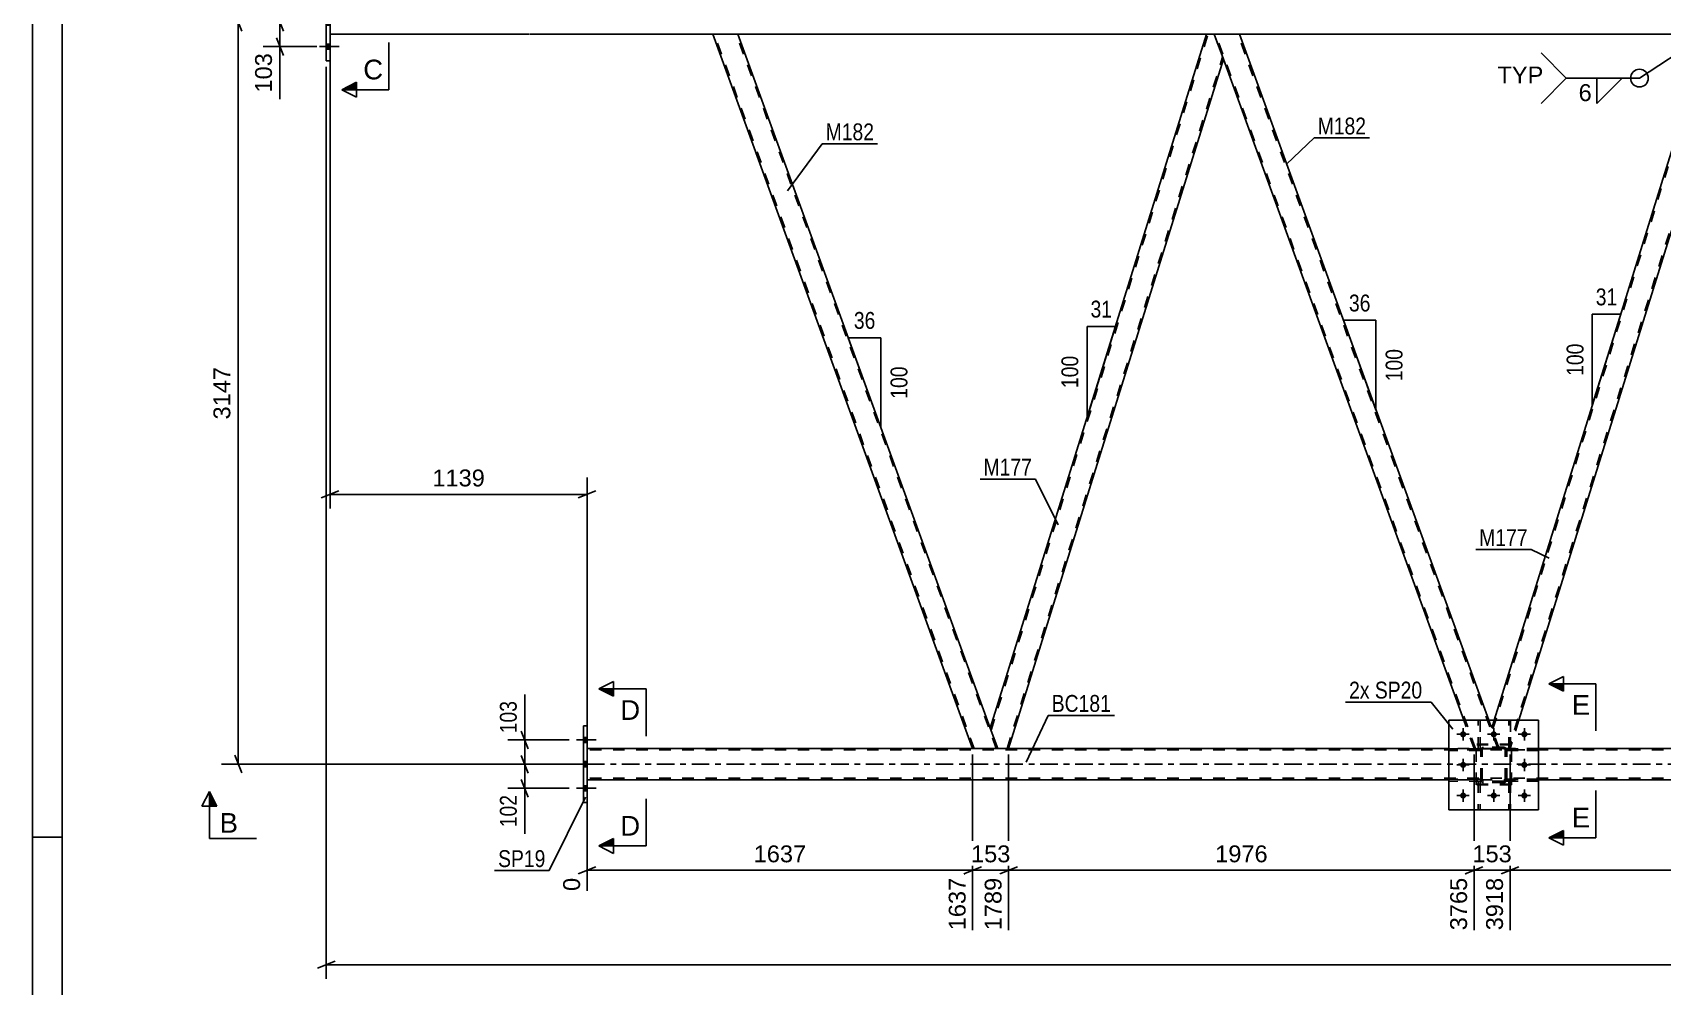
# Model space of a CAD drawing. Header units: millimetres. Extents: x 0 to 841, y 0 to 594.
# Drawn here: x 0 to 276.7, y 272.7 to 434.6 of the extents above; entities that cross this region are included whole.
import ezdxf

# ---------------------------------------------------------------- set-up
doc = ezdxf.new("R2010")
doc.units = ezdxf.units.MM
doc.linetypes.add('DXK_LINE_DOT2', pattern=[3.9198, 1.9599, -1.9599])
doc.linetypes.add('DXK_LINE_DOT3', pattern=[5.9187, 2.979, -0.9799, 0.9799, -0.9799])
doc.styles.add('Arial', font='ARIAL.TTF', dxfattribs={"height": 0.2})
doc.styles.add('Arial Narrow', font='ARIALN.TTF', dxfattribs={"height": 0.2})

# ---------------------------------------------------------------- blocks, each defined once
blk = doc.blocks.new('Unknown-318892622-1113')
at = {"color": 5, "linetype": 'Continuous'}
for p, q in [((0, 594), (0, 0)), ((5, 589), (5, 5)), ((5, 298), (0, 298))]:
    blk.add_line(p, q, dxfattribs=at)
blk = doc.blocks.new('Part-318892622-4749 - 4655')
at = {"color": 2, "linetype": 'Continuous'}
for p, q in [((162.61, 316.53), (199.31, 434.28)), ((200.63, 434.28), (199.31, 434.28)), ((200.63, 434.28), (202.18, 430.03)), ((165.72, 313.06), (202.18, 430.03)), ((163.87, 313.06), (162.61, 316.53))]:
    blk.add_line(p, q, dxfattribs=at)
at = {"color": 7, "linetype": 'DXK_LINE_DOT2'}
for p, q in [((162.74, 316.16), (199.56, 434.28)), ((165.46, 313.06), (202.04, 430.4)), ((165.72, 313.06), (163.87, 313.06))]:
    blk.add_line(p, q, dxfattribs=at)
blk = doc.blocks.new('Part-318892622-4721 - 4655')
at = {"color": 7, "linetype": 'DXK_LINE_DOT2'}
for p, q in [((250.63, 307.52), (250.95, 307.52)), ((250.63, 307.52), (250.63, 302.68)), ((250.95, 307.52), (250.95, 302.68)), ((250.63, 306.92), (250.95, 306.92)), ((250.95, 302.68), (250.63, 302.68))]:
    blk.add_line(p, q, dxfattribs=at)
blk = doc.blocks.new('Part-318892622-4722 - 4655')
at = {"color": 7, "linetype": 'DXK_LINE_DOT2'}
for p, q in [((245.43, 313.04), (245.43, 317.88)), ((245.43, 317.88), (245.75, 317.88)), ((245.75, 317.88), (245.75, 313.04)), ((245.43, 313.64), (245.75, 313.64)), ((245.75, 313.04), (245.43, 313.04))]:
    blk.add_line(p, q, dxfattribs=at)
blk = doc.blocks.new('Part-318892622-4736 - 4655')
at = {"color": 7, "linetype": 'DXK_LINE_DOT2'}
for p, q in [((245.88, 313.04), (240.48, 313.04)), ((240.48, 312.72), (240.48, 313.04)), ((245.88, 312.72), (240.48, 312.72)), ((245.28, 312.72), (245.28, 313.04)), ((245.88, 313.04), (245.88, 312.72))]:
    blk.add_line(p, q, dxfattribs=at)
blk = doc.blocks.new('Part-318892622-4743 - 4655')
at = {"color": 7, "linetype": 'DXK_LINE_DOT2'}
for p, q in [((245.75, 307.52), (245.43, 307.52)), ((245.43, 307.52), (245.43, 302.68)), ((245.75, 307.52), (245.75, 302.68)), ((245.43, 306.92), (245.75, 306.92)), ((245.43, 302.68), (245.75, 302.68))]:
    blk.add_line(p, q, dxfattribs=at)
blk = doc.blocks.new('Part-318892622-4693 - 4655')
at = {"color": 2, "linetype": 'Continuous'}
for p, q in [((49.87, 429.78), (49.87, 442.78)), ((50.51, 442.78), (49.87, 442.78)), ((50.51, 429.78), (50.51, 442.78)), ((49.87, 429.78), (50.51, 429.78))]:
    blk.add_line(p, q, dxfattribs=at)
blk = doc.blocks.new('Part-318892622-4708 - 4655')
at = {"color": 2, "linetype": 'Continuous'}
for p, q in [((94.15, 316.92), (93.51, 316.92)), ((93.51, 316.92), (93.51, 303.92)), ((94.15, 303.92), (94.15, 316.92)), ((93.51, 303.92), (94.15, 303.92))]:
    blk.add_line(p, q, dxfattribs=at)
blk = doc.blocks.new('Part-318892622-4719 - 4655')
at = {"color": 7, "linetype": 'DXK_LINE_DOT2'}
for p, q in [((245.88, 312.82), (245.91, 312.99)), ((245.91, 312.99), (245.88, 312.82)), ((245.88, 312.8), (245.88, 312.82)), ((245.88, 312.82), (245.88, 312.8)), ((245.88, 307.76), (245.88, 312.8)), ((246.12, 312.8), (246.14, 312.89)), ((246.12, 312.82), (246.12, 312.8)), ((246.12, 307.76), (246.12, 312.8)), ((246.14, 312.89), (246.19, 312.97)), ((246.17, 313.25), (246.36, 313.28)), ((246.36, 313.28), (246.17, 313.25)), ((246.19, 312.97), (246.27, 313.02)), ((246.27, 313.02), (246.36, 313.04)), ((249.8, 313.28), (246.36, 313.28)), ((246.36, 313.04), (249.8, 313.04)), ((249.8, 313.28), (249.98, 313.25)), ((249.98, 313.25), (249.8, 313.28)), ((249.8, 313.04), (249.89, 313.02)), ((249.89, 313.02), (249.97, 312.97)), ((249.97, 312.97), (250.02, 312.89)), ((250.04, 312.8), (250.02, 312.89)), ((250.03, 312.82), (250.04, 312.8)), ((250.04, 307.76), (250.04, 312.8)), ((250.24, 312.99), (250.27, 312.82)), ((250.27, 312.82), (250.24, 312.99)), ((250.27, 312.82), (250.28, 312.8)), ((250.28, 312.8), (250.27, 312.82)), ((250.28, 307.76), (250.28, 312.8)), ((245.91, 307.58), (245.88, 307.76)), ((245.88, 307.76), (245.91, 307.58)), ((246.14, 307.67), (246.12, 307.76)), ((246.19, 307.59), (246.14, 307.67)), ((246.36, 307.28), (246.17, 307.32)), ((246.17, 307.32), (246.36, 307.28)), ((246.27, 307.54), (246.19, 307.59)), ((246.36, 307.52), (246.27, 307.54)), ((249.8, 307.52), (246.36, 307.52)), ((249.8, 307.28), (246.36, 307.28)), ((249.89, 307.54), (249.8, 307.52)), ((249.98, 307.32), (249.8, 307.28)), ((249.8, 307.28), (249.98, 307.32)), ((249.97, 307.59), (249.89, 307.54)), ((250.02, 307.67), (249.97, 307.59)), ((250.04, 307.76), (250.02, 307.67)), ((250.28, 307.76), (250.24, 307.58)), ((250.24, 307.58), (250.28, 307.76))]:
    blk.add_line(p, q, dxfattribs=at)
at = {"color": 7, "linetype": 'DXK_LINE_DOT3'}
blk.add_line((248.08, 310.28), (248.08, 310.28), dxfattribs=at)
at = {"color": 7, "linetype": 'DXK_LINE_DOT2'}
for centre, start, end in [((246.36, 312.8), 112.5, 157.5), ((246.36, 312.8), 112.5, 157.5), ((249.8, 312.8), 22.5, 67.5), ((249.8, 312.8), 22.5, 67.5), ((246.36, 307.76), 202.5, 247.5), ((246.36, 307.76), 202.5, 247.5), ((249.8, 307.76), 292.5, 337.5), ((249.8, 307.76), 292.5, 337.5)]:
    blk.add_arc(centre, 0.48, start, end, dxfattribs=at)
blk = doc.blocks.new('Part-318892622-4720 - 4655')
at = {"color": 7, "linetype": 'DXK_LINE_DOT2'}
for p, q in [((245.43, 307.52), (245.75, 307.52)), ((245.43, 307.52), (245.43, 302.68)), ((245.75, 307.52), (245.75, 302.68)), ((245.43, 306.92), (245.75, 306.92)), ((245.75, 302.68), (245.43, 302.68))]:
    blk.add_line(p, q, dxfattribs=at)
blk = doc.blocks.new('Part-318892622-4733 - 4655')
at = {"color": 2, "linetype": 'Continuous'}
for p, q in [((245.43, 317.88), (245.43, 317.88)), ((245.75, 317.88), (245.43, 317.88)), ((245.75, 317.88), (245.75, 317.88))]:
    blk.add_line(p, q, dxfattribs=at)
at = {"color": 7, "linetype": 'DXK_LINE_DOT2'}
for p, q in [((245.43, 313.04), (245.43, 317.88)), ((245.75, 313.04), (245.75, 317.88)), ((245.43, 313.64), (245.75, 313.64)), ((245.75, 313.04), (245.43, 313.04))]:
    blk.add_line(p, q, dxfattribs=at)
blk = doc.blocks.new('Part-318892622-4734 - 4655')
at = {"color": 2, "linetype": 'Continuous'}
for p, q in [((250.63, 317.88), (250.63, 317.88)), ((250.95, 317.88), (250.63, 317.88)), ((250.95, 317.88), (250.95, 317.88))]:
    blk.add_line(p, q, dxfattribs=at)
at = {"color": 7, "linetype": 'DXK_LINE_DOT2'}
for p, q in [((250.63, 313.04), (250.63, 317.88)), ((250.95, 313.04), (250.95, 317.88)), ((250.63, 313.64), (250.95, 313.64)), ((250.95, 313.04), (250.63, 313.04))]:
    blk.add_line(p, q, dxfattribs=at)
blk = doc.blocks.new('Part-318892622-4735 - 4655')
at = {"color": 7, "linetype": 'DXK_LINE_DOT2'}
for p, q in [((245.88, 307.84), (240.48, 307.84)), ((240.48, 307.52), (240.48, 307.84)), ((245.88, 307.52), (240.48, 307.52)), ((245.28, 307.52), (245.28, 307.84)), ((245.88, 307.84), (245.88, 307.52))]:
    blk.add_line(p, q, dxfattribs=at)
blk = doc.blocks.new('Part-318892622-4744 - 4655')
at = {"color": 7, "linetype": 'DXK_LINE_DOT2'}
for p, q in [((250.95, 307.52), (250.63, 307.52)), ((250.63, 307.52), (250.63, 302.68)), ((250.95, 307.52), (250.95, 302.68)), ((250.63, 306.92), (250.95, 306.92)), ((250.63, 302.68), (250.95, 302.68))]:
    blk.add_line(p, q, dxfattribs=at)
blk = doc.blocks.new('Part-318892622-4754 - 4655')
at = {"color": 7, "linetype": 'DXK_LINE_DOT2'}
for p, q in [((284.7, 434.28), (247.88, 316.16)), ((287.17, 430.4), (250.6, 313.06)), ((248.16, 317.88), (247.74, 316.53)), ((249.01, 313.06), (247.74, 316.53)), ((252.35, 317.88), (250.85, 313.06)), ((250.85, 313.06), (249.01, 313.06))]:
    blk.add_line(p, q, dxfattribs=at)
at = {"color": 2, "linetype": 'Continuous'}
for p, q in [((284.44, 434.28), (248.16, 317.88)), ((285.76, 434.28), (284.44, 434.28)), ((287.31, 430.03), (285.76, 434.28)), ((287.31, 430.03), (252.35, 317.88))]:
    blk.add_line(p, q, dxfattribs=at)
blk = doc.blocks.new('Part-318892622-4769 - 4655')
at = {"color": 7, "linetype": 'DXK_LINE_DOT2'}
for p, q in [((250.63, 313.04), (250.63, 317.88)), ((250.63, 317.88), (250.95, 317.88)), ((250.95, 317.88), (250.95, 313.04)), ((250.63, 313.64), (250.95, 313.64)), ((250.95, 313.04), (250.63, 313.04))]:
    blk.add_line(p, q, dxfattribs=at)
blk = doc.blocks.new('Part-318892622-4770 - 4655')
at = {"color": 7, "linetype": 'DXK_LINE_DOT2'}
for p, q in [((245.88, 307.84), (240.48, 307.84)), ((240.48, 307.84), (240.48, 307.52)), ((245.88, 307.52), (240.48, 307.52)), ((245.28, 307.52), (245.28, 307.84)), ((245.88, 307.52), (245.88, 307.84))]:
    blk.add_line(p, q, dxfattribs=at)
blk = doc.blocks.new('Part-318892622-4780 - 4655')
at = {"color": 2, "linetype": 'Continuous'}
for p, q in [((159.61, 313.06), (115.49, 434.28)), ((115.49, 434.28), (119.75, 434.28)), ((119.75, 434.28), (162.61, 316.53))]:
    blk.add_line(p, q, dxfattribs=at)
at = {"color": 7, "linetype": 'DXK_LINE_DOT2'}
for p, q in [((159.87, 313.06), (115.75, 434.28)), ((115.75, 434.28), (115.77, 434.28)), ((163.62, 313.06), (119.5, 434.28)), ((163.87, 313.06), (162.61, 316.53)), ((163.87, 313.06), (159.61, 313.06))]:
    blk.add_line(p, q, dxfattribs=at)
blk = doc.blocks.new('Part-318892622-4781 - 4655')
at = {"color": 7, "linetype": 'DXK_LINE_DOT2'}
for p, q in [((245.88, 313.04), (240.48, 313.04)), ((240.48, 313.04), (240.48, 312.72)), ((245.88, 312.72), (240.48, 312.72)), ((245.28, 312.72), (245.28, 313.04)), ((245.88, 312.72), (245.88, 313.04))]:
    blk.add_line(p, q, dxfattribs=at)
blk = doc.blocks.new('Part-318892622-4782 - 4655')
at = {"color": 7, "linetype": 'DXK_LINE_DOT2'}
for p, q in [((255.68, 307.84), (250.28, 307.84)), ((250.28, 307.84), (250.28, 307.52)), ((250.28, 307.52), (255.68, 307.52)), ((250.88, 307.52), (250.88, 307.84)), ((255.68, 307.52), (255.68, 307.84))]:
    blk.add_line(p, q, dxfattribs=at)
blk = doc.blocks.new('Part-318892622-4783 - 4655')
at = {"color": 7, "linetype": 'DXK_LINE_DOT2'}
for p, q in [((255.68, 313.04), (250.28, 313.04)), ((250.28, 313.04), (250.28, 312.72)), ((250.28, 312.72), (255.68, 312.72)), ((250.88, 312.72), (250.88, 313.04)), ((255.68, 312.72), (255.68, 313.04))]:
    blk.add_line(p, q, dxfattribs=at)
blk = doc.blocks.new('Part-318892622-4784 - 4655')
at = {"color": 7, "linetype": 'DXK_LINE_DOT2'}
for p, q in [((245.88, 312.8), (245.91, 312.99)), ((245.91, 312.99), (245.88, 312.8)), ((245.88, 307.76), (245.88, 312.8)), ((246.12, 312.8), (246.14, 312.89)), ((246.12, 307.76), (246.12, 312.8)), ((246.14, 312.89), (246.19, 312.97)), ((246.17, 313.25), (246.36, 313.28)), ((246.36, 313.28), (246.17, 313.25)), ((246.19, 312.97), (246.27, 313.02)), ((246.27, 313.02), (246.36, 313.04)), ((249.8, 313.28), (246.36, 313.28)), ((246.36, 313.04), (249.8, 313.04)), ((249.8, 313.28), (249.98, 313.25)), ((249.98, 313.25), (249.8, 313.28)), ((249.8, 313.04), (249.89, 313.02)), ((249.89, 313.02), (249.97, 312.97)), ((249.97, 312.97), (250.02, 312.89)), ((250.02, 312.89), (250.04, 312.8)), ((250.04, 307.76), (250.04, 312.8)), ((250.24, 312.99), (250.28, 312.8)), ((250.28, 312.8), (250.24, 312.99)), ((250.28, 307.76), (250.28, 312.8)), ((245.91, 307.58), (245.88, 307.76)), ((245.88, 307.76), (245.91, 307.58)), ((246.14, 307.67), (246.12, 307.76)), ((246.19, 307.59), (246.14, 307.67)), ((246.36, 307.28), (246.17, 307.32)), ((246.17, 307.32), (246.36, 307.28)), ((246.27, 307.54), (246.19, 307.59)), ((246.36, 307.52), (246.27, 307.54)), ((249.8, 307.52), (246.36, 307.52)), ((249.8, 307.28), (246.36, 307.28)), ((249.89, 307.54), (249.8, 307.52)), ((249.98, 307.32), (249.8, 307.28)), ((249.8, 307.28), (249.98, 307.32)), ((249.97, 307.59), (249.89, 307.54)), ((250.02, 307.67), (249.97, 307.59)), ((250.04, 307.76), (250.02, 307.67)), ((250.28, 307.76), (250.24, 307.58)), ((250.24, 307.58), (250.28, 307.76))]:
    blk.add_line(p, q, dxfattribs=at)
at = {"color": 7, "linetype": 'DXK_LINE_DOT3'}
blk.add_line((248.08, 310.28), (248.08, 310.28), dxfattribs=at)
at = {"color": 7, "linetype": 'DXK_LINE_DOT2'}
for centre, start, end in [((246.36, 312.8), 112.5, 157.5), ((246.36, 312.8), 112.5, 157.5), ((249.8, 312.8), 22.5, 67.5), ((249.8, 312.8), 22.5, 67.5), ((246.36, 307.76), 202.5, 247.5), ((246.36, 307.76), 202.5, 247.5), ((249.8, 307.76), 292.5, 337.5), ((249.8, 307.76), 292.5, 337.5)]:
    blk.add_arc(centre, 0.48, start, end, dxfattribs=at)
blk = doc.blocks.new('Part-318892622-4785 - 4655')
at = {"color": 7, "linetype": 'DXK_LINE_DOT2'}
for p, q in [((251.08, 313.68), (245.08, 313.68)), ((245.08, 306.88), (245.08, 313.68)), ((251.08, 306.88), (251.08, 313.68)), ((251.08, 306.88), (245.08, 306.88))]:
    blk.add_line(p, q, dxfattribs=at)
blk = doc.blocks.new('Part-318892622-4786 - 4655')
at = {"color": 7, "linetype": 'DXK_LINE_DOT2'}
for p, q in [((251.08, 313.82), (245.08, 313.82)), ((245.08, 307.02), (245.08, 313.82)), ((251.08, 307.02), (251.08, 313.82)), ((251.08, 307.02), (245.08, 307.02))]:
    blk.add_line(p, q, dxfattribs=at)
blk = doc.blocks.new('Part-318892622-4791 - 4655')
at = {"color": 2, "linetype": 'Continuous'}
for p, q in [((204.89, 434.28), (200.63, 434.28)), ((204.89, 434.28), (247.25, 317.88)), ((242.99, 317.88), (202.18, 430.03))]:
    blk.add_line(p, q, dxfattribs=at)
at = {"color": 7, "linetype": 'DXK_LINE_DOT2'}
for p, q in [((200.63, 434.28), (202.18, 430.03)), ((245, 313.06), (200.88, 434.28)), ((200.88, 434.28), (200.9, 434.28)), ((248.75, 313.06), (204.63, 434.28)), ((244.75, 313.06), (242.99, 317.88)), ((249.01, 313.06), (247.25, 317.88)), ((249.01, 313.06), (244.75, 313.06))]:
    blk.add_line(p, q, dxfattribs=at)
blk = doc.blocks.new('Part-318892622-4819 - 4655')
at = {"color": 7, "linetype": 'DXK_LINE_DOT2'}
for p, q in [((250.28, 312.72), (250.28, 313.04)), ((250.28, 313.04), (255.68, 313.04)), ((255.68, 312.72), (250.28, 312.72)), ((250.88, 312.72), (250.88, 313.04)), ((255.68, 313.04), (255.68, 312.72))]:
    blk.add_line(p, q, dxfattribs=at)
blk = doc.blocks.new('Part-318892622-4824 - 4655')
at = {"color": 7, "linetype": 'DXK_LINE_DOT2'}
for p, q in [((240.48, 302.68), (240.48, 317.88)), ((240.48, 317.88), (255.68, 317.88)), ((255.68, 317.88), (255.68, 302.68)), ((255.68, 302.68), (240.48, 302.68))]:
    blk.add_line(p, q, dxfattribs=at)
blk = doc.blocks.new('Part-318892622-4829 - 4655')
at = {"color": 2, "linetype": 'Continuous'}
for p, q in [((255.68, 317.88), (240.48, 317.88)), ((240.48, 317.88), (240.48, 302.68)), ((255.68, 302.68), (255.68, 317.88)), ((240.48, 302.68), (255.68, 302.68))]:
    blk.add_line(p, q, dxfattribs=at)
blk = doc.blocks.new('Part-318892622-4842 - 4655')
at = {"color": 7, "linetype": 'DXK_LINE_DOT2'}
for p, q in [((250.28, 307.52), (250.28, 307.84)), ((250.28, 307.84), (255.68, 307.84)), ((255.68, 307.52), (250.28, 307.52)), ((250.88, 307.52), (250.88, 307.84)), ((255.68, 307.84), (255.68, 307.52))]:
    blk.add_line(p, q, dxfattribs=at)
blk = doc.blocks.new('Bolt-318892622-4871 - 4655')
at = {"linetype": 'Continuous'}
for points in [[(50.51, 439.94), (50.51, 440.82), (49.87, 440.82), (49.87, 439.94)], [(50.51, 439.94), (50.51, 440.82), (49.87, 440.82), (49.87, 439.94)], [(50.51, 439.94), (50.51, 440.82), (49.87, 440.82), (49.87, 439.94)], [(50.51, 435.82), (50.51, 436.7), (49.87, 436.7), (49.87, 435.82)], [(50.51, 435.82), (50.51, 436.7), (49.87, 436.7), (49.87, 435.82)], [(50.51, 431.74), (50.51, 432.62), (49.87, 432.62), (49.87, 431.74)], [(50.51, 431.74), (50.51, 432.62), (49.87, 432.62), (49.87, 431.74)], [(50.51, 431.74), (50.51, 432.62), (49.87, 432.62), (49.87, 431.74)]]:
    blk.add_hatch(color=1, dxfattribs=at).paths.add_polyline_path(points)
at = {"color": 1, "linetype": 'Continuous'}
for p, q in [((48.71, 440.38), (52.03, 440.38)), ((48.71, 440.38), (52.03, 440.38)), ((48.71, 440.38), (52.03, 440.38)), ((49.87, 440.82), (50.51, 440.82)), ((49.87, 440.82), (50.51, 440.82)), ((49.87, 440.82), (50.51, 440.82)), ((49.87, 439.94), (50.51, 439.94)), ((49.87, 439.94), (50.51, 439.94)), ((49.87, 439.94), (50.51, 439.94)), ((48.71, 436.26), (52.03, 436.26)), ((48.71, 436.26), (52.03, 436.26)), ((49.87, 436.7), (50.51, 436.7)), ((49.87, 436.7), (50.51, 436.7)), ((49.87, 435.82), (50.51, 435.82)), ((49.87, 435.82), (50.51, 435.82)), ((48.71, 432.18), (52.03, 432.18)), ((48.71, 432.18), (52.03, 432.18)), ((48.71, 432.18), (52.03, 432.18)), ((49.87, 432.62), (50.51, 432.62)), ((49.87, 432.62), (50.51, 432.62)), ((49.87, 432.62), (50.51, 432.62)), ((49.87, 431.74), (50.51, 431.74)), ((49.87, 431.74), (50.51, 431.74)), ((49.87, 431.74), (50.51, 431.74))]:
    blk.add_line(p, q, dxfattribs=at)
blk = doc.blocks.new('Bolt-318892622-4874 - 4655')
at = {"linetype": 'Continuous'}
for points in [[(94.15, 314.08), (94.15, 314.96), (93.51, 314.96), (93.51, 314.08)], [(94.15, 314.08), (94.15, 314.96), (93.51, 314.96), (93.51, 314.08)], [(94.15, 314.08), (94.15, 314.96), (93.51, 314.96), (93.51, 314.08)], [(94.15, 309.96), (94.15, 310.84), (93.51, 310.84), (93.51, 309.96)], [(94.15, 309.96), (94.15, 310.84), (93.51, 310.84), (93.51, 309.96)], [(94.15, 305.88), (94.15, 306.76), (93.51, 306.76), (93.51, 305.88)], [(94.15, 305.88), (94.15, 306.76), (93.51, 306.76), (93.51, 305.88)], [(94.15, 305.88), (94.15, 306.76), (93.51, 306.76), (93.51, 305.88)]]:
    blk.add_hatch(color=1, dxfattribs=at).paths.add_polyline_path(points)
at = {"color": 1, "linetype": 'Continuous'}
for p, q in [((92.35, 314.52), (95.67, 314.52)), ((92.35, 314.52), (95.67, 314.52)), ((92.35, 314.52), (95.67, 314.52)), ((93.51, 314.96), (94.15, 314.96)), ((93.51, 314.96), (94.15, 314.96)), ((93.51, 314.96), (94.15, 314.96)), ((93.51, 314.08), (94.15, 314.08)), ((93.51, 314.08), (94.15, 314.08)), ((93.51, 314.08), (94.15, 314.08)), ((92.35, 310.4), (95.67, 310.4)), ((92.35, 310.4), (95.67, 310.4)), ((93.51, 310.84), (94.15, 310.84)), ((93.51, 310.84), (94.15, 310.84)), ((93.51, 309.96), (94.15, 309.96)), ((93.51, 309.96), (94.15, 309.96)), ((92.35, 306.32), (95.67, 306.32)), ((92.35, 306.32), (95.67, 306.32)), ((92.35, 306.32), (95.67, 306.32)), ((93.51, 306.76), (94.15, 306.76)), ((93.51, 306.76), (94.15, 306.76)), ((93.51, 306.76), (94.15, 306.76)), ((93.51, 305.88), (94.15, 305.88)), ((93.51, 305.88), (94.15, 305.88)), ((93.51, 305.88), (94.15, 305.88))]:
    blk.add_line(p, q, dxfattribs=at)
blk = doc.blocks.new('Bolt-318892622-4875 - 4655')
at = {"color": 1, "linetype": 'Continuous'}
for p, q in [((241.84, 315.48), (242.53, 315.48)), ((242.88, 316.52), (242.88, 315.83)), ((243.92, 315.48), (243.22, 315.48)), ((247.04, 315.48), (247.73, 315.48)), ((248.08, 316.52), (248.08, 315.83)), ((249.12, 315.48), (248.42, 315.48)), ((252.24, 315.48), (252.93, 315.48)), ((253.28, 316.52), (253.28, 315.83)), ((254.32, 315.48), (253.62, 315.48)), ((242.88, 314.44), (242.88, 315.14)), ((248.08, 314.44), (248.08, 315.14)), ((253.28, 314.44), (253.28, 315.14)), ((241.84, 310.28), (242.53, 310.28)), ((242.88, 311.32), (242.88, 310.63)), ((242.88, 309.24), (242.88, 309.94)), ((243.92, 310.28), (243.22, 310.28)), ((252.24, 310.28), (252.93, 310.28)), ((253.28, 311.32), (253.28, 310.63)), ((253.28, 309.24), (253.28, 309.94)), ((254.32, 310.28), (253.62, 310.28)), ((241.84, 305.08), (242.53, 305.08)), ((242.88, 306.12), (242.88, 305.43)), ((242.88, 304.04), (242.88, 304.74)), ((243.92, 305.08), (243.22, 305.08)), ((247.04, 305.08), (247.73, 305.08)), ((248.08, 306.12), (248.08, 305.43)), ((248.08, 304.04), (248.08, 304.74)), ((249.12, 305.08), (248.42, 305.08)), ((252.24, 305.08), (252.93, 305.08)), ((253.28, 306.12), (253.28, 305.43)), ((253.28, 304.04), (253.28, 304.74)), ((254.32, 305.08), (253.62, 305.08))]:
    blk.add_line(p, q, dxfattribs=at)
blk = doc.blocks.new('Bolt-318892622-4908 - 4655')
at = {"linetype": 'Continuous'}
for points in [[(243.4, 315.48, -1), (242.36, 315.48, -1)], [(248.6, 315.48, -1), (247.56, 315.48, -1)], [(253.8, 315.48, -1), (252.76, 315.48, -1)], [(243.4, 310.28, -1), (242.36, 310.28, -1)], [(253.8, 310.28, -1), (252.76, 310.28, -1)], [(243.4, 305.08, -1), (242.36, 305.08, -1)], [(248.6, 305.08, -1), (247.56, 305.08, -1)], [(253.8, 305.08, -1), (252.76, 305.08, -1)]]:
    blk.add_hatch(color=1, dxfattribs=at).paths.add_polyline_path(points)
at = {"color": 1, "linetype": 'Continuous'}
for p, q in [((243.92, 315.48), (241.84, 315.48)), ((242.88, 316.52), (242.88, 314.44)), ((249.12, 315.48), (247.04, 315.48)), ((248.08, 316.52), (248.08, 314.44)), ((254.32, 315.48), (252.24, 315.48)), ((253.28, 316.52), (253.28, 314.44)), ((243.92, 310.28), (241.84, 310.28)), ((242.88, 311.32), (242.88, 309.24)), ((254.32, 310.28), (252.24, 310.28)), ((253.28, 311.32), (253.28, 309.24)), ((243.92, 305.08), (241.84, 305.08)), ((242.88, 306.12), (242.88, 304.04)), ((249.12, 305.08), (247.04, 305.08)), ((248.08, 306.12), (248.08, 304.04)), ((254.32, 305.08), (252.24, 305.08)), ((253.28, 306.12), (253.28, 304.04))]:
    blk.add_line(p, q, dxfattribs=at)
blk = doc.blocks.new('Part-318892622-5029 - 4655')
at = {"color": 7, "linetype": 'DXK_LINE_DOT2'}
for p, q in [((50.51, 434.28), (50.51, 438.28)), ((119.75, 434.28), (115.49, 434.28)), ((720.7, 434.28), (199.31, 434.28)), ((204.89, 434.28), (199.31, 434.28))]:
    blk.add_line(p, q, dxfattribs=at)
at = {"color": 2, "linetype": 'Continuous'}
for p, q in [((84.25, 434.28), (50.51, 434.28)), ((115.49, 434.28), (84.35, 434.28)), ((199.31, 434.28), (119.75, 434.28)), ((284.44, 434.28), (204.89, 434.28))]:
    blk.add_line(p, q, dxfattribs=at)
blk = doc.blocks.new('Part-318892622-5034 - 4655')
at = {"color": 2, "linetype": 'Continuous'}
for p, q in [((240.48, 313.06), (94.15, 313.06)), ((495.69, 313.06), (255.68, 313.06)), ((240.48, 307.78), (94.15, 307.78)), ((495.69, 307.78), (255.68, 307.78))]:
    blk.add_line(p, q, dxfattribs=at)
at = {"color": 7, "linetype": 'DXK_LINE_DOT2'}
for p, q in [((94.15, 307.78), (94.15, 313.06)), ((778.64, 312.82), (94.15, 312.82)), ((255.68, 313.06), (240.48, 313.06)), ((778.64, 308.02), (94.15, 308.02)), ((255.68, 307.78), (240.48, 307.78))]:
    blk.add_line(p, q, dxfattribs=at)
at = {"color": 7, "linetype": 'DXK_LINE_DOT3'}
blk.add_line((94.15, 310.42), (778.64, 310.42), dxfattribs=at)
blk = doc.blocks.new('StraightDimension-318892622-6039 - 4655')
at = {"color": 7, "linetype": 'Continuous'}
for p, q in [((165.72, 312.06), (165.72, 282.22)), ((244.75, 312.06), (244.75, 282.22)), ((167.22, 293.01), (164.22, 291.81)), ((165.72, 292.41), (244.75, 292.41)), ((243.25, 291.81), (246.25, 293.01))]:
    blk.add_line(p, q, dxfattribs=at)
at = {"color": 0}
blk.add_wipeout([(210.28, 293.16), (210.28, 297.36), (200.19, 297.36), (200.19, 293.16)], dxfattribs=at)
at = {"color": 0, "linetype": 'Continuous'}
blk.add_wipeout([(244.15, 291.71), (239.95, 291.71), (239.95, 281.62), (244.15, 281.62)], dxfattribs=at)
at = {"color": 3, "style": 'Arial'}
blk.add_text('1976', height=2.865, dxfattribs=at).set_placement((200.79, 293.76))
at = {"color": 3, "linetype": 'Continuous', "style": 'Arial'}
blk.add_text('3765', height=2.865, rotation=90.0002, dxfattribs=at).set_placement((243.55, 282.22))
blk = doc.blocks.new('AngleDimension-318892622-15381 - 4655')
at = {"color": 7, "linetype": 'Continuous'}
for p, q in [((226.58, 374.68), (222.55, 385.74)), ((228.09, 385.74), (222.55, 385.74)), ((228.09, 370.52), (222.55, 385.74)), ((228.09, 370.52), (228.09, 385.74))]:
    blk.add_line(p, q, dxfattribs=at)
at = {"color": 0}
for points in [[(227.75, 386.64), (227.75, 390.84), (222.9, 390.84), (222.9, 386.64)], [(233.19, 381.47), (228.99, 381.47), (228.99, 374.79), (233.19, 374.79)]]:
    blk.add_wipeout(points, dxfattribs=at)
at = {"color": 3, "style": 'Arial Narrow'}
blk.add_text('36', height=2.863, dxfattribs=at).set_placement((223.5, 387.24))
blk.add_text('100', height=2.863, rotation=90.0002, dxfattribs=at).set_placement((232.59, 375.39))
blk = doc.blocks.new('AngleDimension-318892622-6091 - 4655')
at = {"color": 7, "linetype": 'Continuous'}
for p, q in [((264.82, 386.78), (269.64, 386.78)), ((264.82, 371.31), (269.64, 386.78)), ((264.82, 371.31), (264.82, 386.78)), ((265.8, 374.48), (269.64, 386.78))]:
    blk.add_line(p, q, dxfattribs=at)
at = {"color": 0}
for points in [[(269.66, 387.68), (269.66, 391.88), (264.8, 391.88), (264.8, 387.68)], [(263.92, 382.39), (259.72, 382.39), (259.72, 375.71), (263.92, 375.71)]]:
    blk.add_wipeout(points, dxfattribs=at)
at = {"color": 3, "style": 'Arial Narrow'}
blk.add_text('31', height=2.863, dxfattribs=at).set_placement((265.4, 388.28))
blk.add_text('100', height=2.863, rotation=90.0002, dxfattribs=at).set_placement((263.32, 376.31))
blk = doc.blocks.new('StraightDimension-318892622-5765 - 4655')
at = {"color": 7, "linetype": 'Continuous'}
for p, q in [((159.61, 312.06), (159.61, 282.22)), ((94.15, 306.78), (94.15, 288.89)), ((95.65, 293.01), (92.65, 291.81)), ((94.15, 292.41), (159.61, 292.41)), ((158.11, 291.81), (161.11, 293.01))]:
    blk.add_line(p, q, dxfattribs=at)
at = {"color": 0}
blk.add_wipeout([(131.93, 293.16), (131.93, 297.36), (121.83, 297.36), (121.83, 293.16)], dxfattribs=at)
at = {"color": 0, "linetype": 'Continuous'}
for points in [[(93.55, 291.71), (89.35, 291.71), (89.35, 288.29), (93.55, 288.29)], [(159.01, 291.71), (154.81, 291.71), (154.81, 281.62), (159.01, 281.62)]]:
    blk.add_wipeout(points, dxfattribs=at)
at = {"color": 3, "style": 'Arial'}
blk.add_text('1637', height=2.865, dxfattribs=at).set_placement((122.43, 293.76))
at = {"color": 3, "linetype": 'Continuous', "style": 'Arial'}
for s, height, p in [('0', 2.87, (92.95, 288.89)), ('1637', 2.865, (158.41, 282.22))]:
    blk.add_text(s, height=height, rotation=90.0002, dxfattribs=at).set_placement(p)
blk = doc.blocks.new('StraightDimension-318892622-6076 - 4655')
at = {"color": 7, "linetype": 'Continuous'}
for p, q in [((35.52, 434.78), (34.32, 437.78)), ((49.51, 436.28), (32.07, 436.28)), ((34.92, 310.42), (34.92, 436.28)), ((92.51, 310.42), (32.07, 310.42)), ((34.32, 311.92), (35.52, 308.92))]:
    blk.add_line(p, q, dxfattribs=at)
at = {"color": 0}
blk.add_wipeout([(34.17, 378.4), (29.97, 378.4), (29.97, 368.31), (34.17, 368.31)], dxfattribs=at)
at = {"color": 3, "style": 'Arial'}
blk.add_text('3147', height=2.865, rotation=90.0002, dxfattribs=at).set_placement((33.57, 368.91))
blk = doc.blocks.new('StraightDimension-318892622-12229 - 4655')
at = {"color": 7, "linetype": 'Continuous'}
for p, q in [((82.95, 316.02), (84.15, 313.02)), ((91.11, 314.52), (80.7, 314.52)), ((83.55, 310.4), (83.55, 314.52)), ((91.11, 310.4), (80.7, 310.4)), ((84.15, 308.9), (82.95, 311.9))]:
    blk.add_line(p, q, dxfattribs=at)
at = {"color": 0}
blk.add_wipeout([(82.8, 321.73), (78.6, 321.73), (78.6, 315.05), (82.8, 315.05)], dxfattribs=at)
at = {"color": 7, "linetype": 'Continuous'}
blk.add_line((83.55, 314.52), (83.55, 322.26), dxfattribs=at)
blk.add_line((83.55, 314.52), (83.55, 322.26), dxfattribs=at)
at = {"color": 3, "style": 'Arial Narrow'}
blk.add_text('103', height=2.863, rotation=90.0002, dxfattribs=at).set_placement((82.2, 315.65))
blk = doc.blocks.new('AngleDimension-318892622-5162 - 4655')
at = {"color": 7, "linetype": 'Continuous'}
for p, q in [((179.04, 384.71), (183.86, 384.71)), ((179.04, 369.25), (183.86, 384.71)), ((179.04, 369.25), (179.04, 384.71)), ((180.61, 374.29), (183.86, 384.71))]:
    blk.add_line(p, q, dxfattribs=at)
at = {"color": 0}
for points in [[(183.88, 385.61), (183.88, 389.81), (179.02, 389.81), (179.02, 385.61)], [(178.14, 380.32), (173.94, 380.32), (173.94, 373.64), (178.14, 373.64)]]:
    blk.add_wipeout(points, dxfattribs=at)
at = {"color": 3, "style": 'Arial Narrow'}
blk.add_text('31', height=2.863, dxfattribs=at).set_placement((179.62, 386.21))
blk.add_text('100', height=2.863, rotation=90.0002, dxfattribs=at).set_placement((177.54, 374.24))
blk = doc.blocks.new('StraightDimension-318892622-5675 - 4655')
at = {"color": 7, "linetype": 'Continuous'}
for p, q in [((41.39, 437.78), (42.59, 434.78)), ((48.87, 436.28), (39.14, 436.28)), ((41.99, 432.18), (41.99, 436.28)), ((48.25, 432.18), (39.14, 432.18)), ((42.59, 430.68), (41.39, 433.68))]:
    blk.add_line(p, q, dxfattribs=at)
at = {"color": 0}
blk.add_wipeout([(41.24, 431.66), (37.04, 431.66), (37.04, 423.79), (41.24, 423.79)], dxfattribs=at)
at = {"color": 7, "linetype": 'Continuous'}
blk.add_line((41.99, 432.18), (41.99, 423.26), dxfattribs=at)
blk.add_line((41.99, 432.18), (41.99, 423.26), dxfattribs=at)
at = {"color": 3, "style": 'Arial'}
blk.add_text('103', height=2.865, rotation=90.0002, dxfattribs=at).set_placement((40.64, 424.39))
blk = doc.blocks.new('StraightDimension-318892622-5692 - 4655')
at = {"color": 7, "linetype": 'Continuous'}
for p, q in [((49.87, 428.78), (49.87, 273.98)), ((51.37, 276.98), (48.37, 275.78)), ((49.87, 276.38), (787.9, 276.38))]:
    blk.add_line(p, q, dxfattribs=at)
blk = doc.blocks.new('StraightDimension-318892622-5743 - 4655')
at = {"color": 7, "linetype": 'Continuous'}
for p, q in [((50.51, 433.28), (50.51, 353.8)), ((94.15, 314.06), (94.15, 359.05)), ((52.01, 356.8), (49.01, 355.6)), ((50.51, 356.2), (94.15, 356.2)), ((92.65, 355.6), (95.65, 356.8))]:
    blk.add_line(p, q, dxfattribs=at)
at = {"color": 0}
blk.add_wipeout([(77.38, 356.95), (77.38, 361.15), (67.28, 361.15), (67.28, 356.95)], dxfattribs=at)
at = {"color": 3, "style": 'Arial'}
blk.add_text('1139', height=2.865, dxfattribs=at).set_placement((67.88, 357.55))
blk = doc.blocks.new('StraightDimension-318892622-12227 - 4655')
at = {"color": 7, "linetype": 'Continuous'}
for p, q in [((91.11, 310.4), (80.7, 310.4)), ((82.95, 311.9), (84.15, 308.9)), ((83.55, 306.32), (83.55, 310.4)), ((84.15, 304.82), (82.95, 307.82)), ((91.11, 306.32), (80.7, 306.32))]:
    blk.add_line(p, q, dxfattribs=at)
at = {"color": 0}
blk.add_wipeout([(82.8, 305.8), (78.6, 305.8), (78.6, 299.11), (82.8, 299.11)], dxfattribs=at)
at = {"color": 7, "linetype": 'Continuous'}
blk.add_line((83.55, 306.32), (83.55, 298.59), dxfattribs=at)
blk.add_line((83.55, 306.32), (83.55, 298.59), dxfattribs=at)
at = {"color": 3, "style": 'Arial Narrow'}
blk.add_text('102', height=2.863, rotation=90.0002, dxfattribs=at).set_placement((82.2, 299.71))
blk = doc.blocks.new('StraightDimension-318892622-6003 - 4655')
at = {"color": 7, "linetype": 'Continuous'}
for p, q in [((250.85, 312.06), (250.85, 282.22)), ((329.88, 312.06), (329.88, 282.22)), ((252.35, 293.01), (249.35, 291.81)), ((250.85, 292.41), (329.88, 292.41)), ((328.38, 291.81), (331.38, 293.01))]:
    blk.add_line(p, q, dxfattribs=at)
at = {"color": 0}
blk.add_wipeout([(295.41, 293.16), (295.41, 297.36), (285.32, 297.36), (285.32, 293.16)], dxfattribs=at)
at = {"color": 0, "linetype": 'Continuous'}
blk.add_wipeout([(329.28, 291.71), (325.08, 291.71), (325.08, 281.62), (329.28, 281.62)], dxfattribs=at)
at = {"color": 3, "style": 'Arial'}
blk.add_text('1976', height=2.865, dxfattribs=at).set_placement((285.92, 293.76))
at = {"color": 3, "linetype": 'Continuous', "style": 'Arial'}
blk.add_text('5893', height=2.865, rotation=90.0002, dxfattribs=at).set_placement((328.68, 282.22))
blk = doc.blocks.new('StraightDimension-318892622-6023 - 4655')
at = {"color": 7, "linetype": 'Continuous'}
for p, q in [((244.75, 312.06), (244.75, 282.22)), ((250.85, 312.06), (250.85, 282.22)), ((243.25, 291.81), (246.25, 293.01)), ((244.75, 292.41), (250.85, 292.41)), ((252.35, 293.01), (249.35, 291.81))]:
    blk.add_line(p, q, dxfattribs=at)
at = {"color": 0}
blk.add_wipeout([(251.74, 293.16), (251.74, 297.36), (243.86, 297.36), (243.86, 293.16)], dxfattribs=at)
at = {"color": 0, "linetype": 'Continuous'}
blk.add_wipeout([(250.25, 291.71), (246.05, 291.71), (246.05, 281.62), (250.25, 281.62)], dxfattribs=at)
at = {"color": 3, "style": 'Arial'}
blk.add_text('153', height=2.865, dxfattribs=at).set_placement((244.46, 293.76))
at = {"color": 3, "linetype": 'Continuous', "style": 'Arial'}
blk.add_text('3918', height=2.865, rotation=90.0002, dxfattribs=at).set_placement((249.65, 282.22))
blk = doc.blocks.new('StraightDimension-318892622-6055 - 4655')
at = {"color": 7, "linetype": 'Continuous'}
for p, q in [((159.61, 312.06), (159.61, 282.22)), ((165.72, 312.06), (165.72, 282.22)), ((158.11, 291.81), (161.11, 293.01)), ((159.61, 292.41), (165.72, 292.41)), ((167.22, 293.01), (164.22, 291.81))]:
    blk.add_line(p, q, dxfattribs=at)
at = {"color": 0}
blk.add_wipeout([(166.6, 293.16), (166.6, 297.36), (158.73, 297.36), (158.73, 293.16)], dxfattribs=at)
at = {"color": 0, "linetype": 'Continuous'}
blk.add_wipeout([(165.12, 291.71), (160.92, 291.71), (160.92, 281.62), (165.12, 281.62)], dxfattribs=at)
at = {"color": 3, "style": 'Arial'}
blk.add_text('153', height=2.865, dxfattribs=at).set_placement((159.33, 293.76))
at = {"color": 3, "linetype": 'Continuous', "style": 'Arial'}
blk.add_text('1789', height=2.865, rotation=90.0002, dxfattribs=at).set_placement((164.52, 282.22))
blk = doc.blocks.new('AngleDimension-318892622-15367 - 4655')
at = {"color": 7, "linetype": 'Continuous'}
for p, q in [((144.03, 382.79), (138.49, 382.79)), ((144.03, 367.57), (138.49, 382.79)), ((144.03, 367.57), (144.03, 382.79)), ((144.32, 366.77), (144.03, 367.57))]:
    blk.add_line(p, q, dxfattribs=at)
at = {"color": 0}
for points in [[(143.69, 383.69), (143.69, 387.89), (138.84, 387.89), (138.84, 383.69)], [(149.13, 378.52), (144.93, 378.52), (144.93, 371.83), (149.13, 371.83)]]:
    blk.add_wipeout(points, dxfattribs=at)
at = {"color": 3, "style": 'Arial Narrow'}
blk.add_text('36', height=2.863, dxfattribs=at).set_placement((139.44, 384.29))
blk.add_text('100', height=2.863, rotation=90.0002, dxfattribs=at).set_placement((148.53, 372.43))
blk = doc.blocks.new('WeldMark-318892622-6353 - 4655')
at = {"linetype": 'Continuous'}
blk.add_hatch(color=30, dxfattribs=at).paths.add_polyline_path([(281.6, 433.5), (284.52, 434.52), (282.42, 432.25)])
at = {"color": 30, "linetype": 'Continuous'}
blk.add_line((284.52, 434.52), (272.82, 426.84), dxfattribs=at)
at = {"color": 3, "linetype": 'Continuous'}
for q in [(256.11, 431.13), (256.11, 422.56)]:
    blk.add_line((260.39, 426.84), q, dxfattribs=at)
for start, end in [(90, 270), (270, 90)]:
    blk.add_arc((272.82, 426.84), 1.5, start, end, dxfattribs=at)
at = {"color": 0}
blk.add_wipeout([(264.92, 422.74), (264.92, 426.14), (262.29, 426.14), (262.29, 422.74)], dxfattribs=at)
at = {"color": 30, "linetype": 'Continuous'}
blk.add_line((260.39, 426.84), (272.82, 426.84), dxfattribs=at)
at = {"color": 3, "linetype": 'Continuous'}
for p, q in [((265.57, 426.84), (269.86, 426.84)), ((269.86, 426.84), (265.57, 422.56)), ((265.57, 422.56), (265.57, 426.84))]:
    blk.add_line(p, q, dxfattribs=at)
at = {"color": 3, "style": 'Arial'}
blk.add_text('6', height=2.87, dxfattribs=at).set_placement((262.49, 422.94))
at = {"color": 0, "linetype": 'Continuous'}
blk.add_wipeout([(256.49, 425.94), (256.49, 428.94), (248.72, 428.94), (248.72, 425.94)], dxfattribs=at)
blk.add_wipeout([(256.49, 425.94), (256.49, 428.94), (248.72, 428.94), (248.72, 425.94)], dxfattribs=at)
at = {"color": 3, "linetype": 'Continuous', "style": 'Arial'}
blk.add_text('TYP', height=2.865, dxfattribs=at).set_placement((248.72, 425.94))
blk = doc.blocks.new('Mark-318892622-4704 - 4655')
at = {"color": 0}
blk.add_wipeout([(87.08, 292.95), (87.08, 295.95), (79.04, 295.95), (79.04, 292.95)], dxfattribs=at)
blk.add_wipeout([(87.08, 292.95), (87.08, 295.95), (79.04, 295.95), (79.04, 292.95)], dxfattribs=at)
at = {"color": 30, "linetype": 'Continuous'}
for p in [(93.87, 304.79), (78.44, 292.35)]:
    blk.add_line(p, (87.68, 292.35), dxfattribs=at)
at = {"color": 3, "style": 'Arial Narrow'}
blk.add_text('SP19', height=2.863, dxfattribs=at).set_placement((79.04, 292.95))
blk = doc.blocks.new('Mark-318892622-4745 - 4655')
at = {"color": 0}
blk.add_wipeout([(169.68, 359.39), (169.68, 362.39), (161.46, 362.39), (161.46, 359.39)], dxfattribs=at)
blk.add_wipeout([(169.68, 359.39), (169.68, 362.39), (161.46, 362.39), (161.46, 359.39)], dxfattribs=at)
at = {"color": 30, "linetype": 'Continuous'}
for p in [(160.86, 358.79), (174.13, 351.04)]:
    blk.add_line(p, (170.28, 358.79), dxfattribs=at)
at = {"color": 3, "style": 'Arial Narrow'}
blk.add_text('M177', height=2.863, dxfattribs=at).set_placement((161.46, 359.39))
blk = doc.blocks.new('Mark-318892622-4750 - 4655')
at = {"color": 0}
blk.add_wipeout([(253.85, 347.43), (253.85, 350.43), (245.62, 350.43), (245.62, 347.43)], dxfattribs=at)
blk.add_wipeout([(253.85, 347.43), (253.85, 350.43), (245.62, 350.43), (245.62, 347.43)], dxfattribs=at)
at = {"color": 30, "linetype": 'Continuous'}
for p in [(245.02, 346.83), (257.49, 345.35)]:
    blk.add_line(p, (254.45, 346.83), dxfattribs=at)
at = {"color": 3, "style": 'Arial Narrow'}
blk.add_text('M177', height=2.863, dxfattribs=at).set_placement((245.62, 347.43))
blk = doc.blocks.new('Mark-318892622-4776 - 4655')
at = {"color": 0}
blk.add_wipeout([(142.88, 416.29), (142.88, 419.29), (134.65, 419.29), (134.65, 416.29)], dxfattribs=at)
blk.add_wipeout([(142.88, 416.29), (142.88, 419.29), (134.65, 419.29), (134.65, 416.29)], dxfattribs=at)
at = {"color": 30, "linetype": 'Continuous'}
for p, q in [((128.18, 407.72), (134.05, 415.69)), ((134.05, 415.69), (143.48, 415.69))]:
    blk.add_line(p, q, dxfattribs=at)
at = {"color": 3, "style": 'Arial Narrow'}
blk.add_text('M182', height=2.863, dxfattribs=at).set_placement((134.65, 416.29))
blk = doc.blocks.new('Mark-318892622-4787 - 4655')
at = {"color": 0}
blk.add_wipeout([(226.41, 417.28), (226.41, 420.28), (218.19, 420.28), (218.19, 417.28)], dxfattribs=at)
blk.add_wipeout([(226.41, 417.28), (226.41, 420.28), (218.19, 420.28), (218.19, 417.28)], dxfattribs=at)
at = {"color": 30, "linetype": 'Continuous'}
for p, q in [((212.9, 412.26), (217.59, 416.68)), ((217.59, 416.68), (227.01, 416.68))]:
    blk.add_line(p, q, dxfattribs=at)
at = {"color": 3, "style": 'Arial Narrow'}
blk.add_text('M182', height=2.863, dxfattribs=at).set_placement((218.19, 417.28))
blk = doc.blocks.new('Mark-318892622-5030 - 4655')
at = {"color": 0}
blk.add_wipeout([(183.09, 319.29), (183.09, 322.29), (173.04, 322.29), (173.04, 319.29)], dxfattribs=at)
blk.add_wipeout([(183.09, 319.29), (183.09, 322.29), (173.04, 322.29), (173.04, 319.29)], dxfattribs=at)
at = {"color": 30, "linetype": 'Continuous'}
for p, q in [((168.72, 310.77), (172.44, 318.69)), ((172.44, 318.69), (183.69, 318.69))]:
    blk.add_line(p, q, dxfattribs=at)
at = {"color": 3, "style": 'Arial Narrow'}
blk.add_text('BC181', height=2.863, dxfattribs=at).set_placement((173.04, 319.29))
blk = doc.blocks.new('SectionMark-318892622-6341 - 4655')
at = {"color": 6, "linetype": 'Continuous'}
for p, q in [((96.15, 323.18), (98.65, 324.43)), ((104.15, 323.18), (96.15, 323.18)), ((104.15, 296.53), (96.15, 296.53)), ((98.65, 295.28), (96.15, 296.53))]:
    blk.add_line(p, q, dxfattribs=at)
at = {"color": 0, "linetype": 'Continuous'}
for points in [[(103.15, 317.93), (103.15, 321.43), (99.78, 321.43), (99.78, 317.93)], [(103.15, 298.28), (103.15, 301.78), (99.78, 301.78), (99.78, 298.28)]]:
    blk.add_wipeout(points, dxfattribs=at)
at = {"linetype": 'Continuous'}
for points in [[(98.65, 323.18), (98.65, 321.93), (96.15, 323.18)], [(98.65, 297.78), (98.65, 296.53), (96.15, 296.53)]]:
    blk.add_hatch(color=6, dxfattribs=at).paths.add_polyline_path(points)
at = {"color": 6, "linetype": 'Continuous'}
for p, q in [((98.65, 321.93), (98.65, 324.43)), ((96.15, 323.18), (98.65, 321.93)), ((104.15, 323.18), (104.15, 315.18)), ((104.15, 296.53), (104.15, 304.53)), ((96.15, 296.53), (98.65, 297.78)), ((98.65, 297.78), (98.65, 295.28))]:
    blk.add_line(p, q, dxfattribs=at)
at = {"color": 3, "linetype": 'Continuous', "style": 'Arial'}
for p in [(99.78, 317.93), (99.78, 298.28)]:
    blk.add_text('D', height=3.34, dxfattribs=at).set_placement(p)
blk = doc.blocks.new('SectionMark-318892622-6343 - 4655')
at = {"linetype": 'Continuous'}
for points in [[(259.93, 324.06), (259.93, 322.81), (257.43, 324.06)], [(259.93, 299.18), (259.93, 297.93), (257.43, 297.93)]]:
    blk.add_hatch(color=6, dxfattribs=at).paths.add_polyline_path(points)
at = {"color": 6, "linetype": 'Continuous'}
for p, q in [((257.43, 324.06), (259.93, 325.31)), ((265.43, 324.06), (257.43, 324.06)), ((257.43, 324.06), (259.93, 322.81)), ((259.93, 322.81), (259.93, 325.31)), ((257.43, 297.93), (259.93, 299.18)), ((259.93, 299.18), (259.93, 296.68)), ((265.43, 297.93), (257.43, 297.93)), ((259.93, 296.68), (257.43, 297.93))]:
    blk.add_line(p, q, dxfattribs=at)
at = {"color": 0, "linetype": 'Continuous'}
for points in [[(264.43, 318.81), (264.43, 322.31), (261.32, 322.31), (261.32, 318.81)], [(264.43, 299.68), (264.43, 303.18), (261.32, 303.18), (261.32, 299.68)]]:
    blk.add_wipeout(points, dxfattribs=at)
at = {"color": 6, "linetype": 'Continuous'}
for p, q in [((265.43, 324.06), (265.43, 316.06)), ((265.43, 297.93), (265.43, 305.93))]:
    blk.add_line(p, q, dxfattribs=at)
at = {"color": 3, "linetype": 'Continuous', "style": 'Arial'}
for p in [(261.32, 318.81), (261.32, 299.68)]:
    blk.add_text('E', height=3.34, dxfattribs=at).set_placement(p)
blk = doc.blocks.new('SectionMark-318892622-6347 - 4655')
at = {"color": 6, "linetype": 'Continuous'}
for p in [(28.76, 303.28), (30.01, 297.78)]:
    blk.add_line(p, (30.01, 305.78), dxfattribs=at)
at = {"color": 0, "linetype": 'Continuous'}
blk.add_wipeout([(34.87, 298.78), (34.87, 302.28), (31.76, 302.28), (31.76, 298.78)], dxfattribs=at)
at = {"linetype": 'Continuous'}
blk.add_hatch(color=6, dxfattribs=at).paths.add_polyline_path([(31.26, 303.28), (30.01, 303.28), (30.01, 305.78)])
at = {"color": 6, "linetype": 'Continuous'}
for p, q in [((30.01, 305.78), (31.26, 303.28)), ((31.26, 303.28), (28.76, 303.28)), ((30.01, 297.78), (38.01, 297.78))]:
    blk.add_line(p, q, dxfattribs=at)
at = {"color": 3, "linetype": 'Continuous', "style": 'Arial'}
blk.add_text('B', height=3.34, dxfattribs=at).set_placement((31.76, 298.78))
blk = doc.blocks.new('SectionMark-318892622-6351 - 4655')
at = {"color": 6, "linetype": 'Continuous'}
for p, q in [((52.51, 448.58), (55.01, 449.83)), ((60.51, 448.58), (52.51, 448.58)), ((60.51, 424.88), (52.51, 424.88)), ((55.01, 423.63), (52.51, 424.88))]:
    blk.add_line(p, q, dxfattribs=at)
at = {"color": 0, "linetype": 'Continuous'}
for points in [[(59.51, 443.33), (59.51, 446.83), (56.14, 446.83), (56.14, 443.33)], [(59.51, 426.63), (59.51, 430.13), (56.14, 430.13), (56.14, 426.63)]]:
    blk.add_wipeout(points, dxfattribs=at)
at = {"linetype": 'Continuous'}
for points in [[(55.01, 448.58), (55.01, 447.33), (52.51, 448.58)], [(55.01, 426.13), (55.01, 424.88), (52.51, 424.88)]]:
    blk.add_hatch(color=6, dxfattribs=at).paths.add_polyline_path(points)
at = {"color": 6, "linetype": 'Continuous'}
for p, q in [((52.51, 448.58), (55.01, 447.33)), ((55.01, 447.33), (55.01, 449.83)), ((60.51, 448.58), (60.51, 440.58)), ((60.51, 424.88), (60.51, 432.88)), ((52.51, 424.88), (55.01, 426.13)), ((55.01, 426.13), (55.01, 423.63))]:
    blk.add_line(p, q, dxfattribs=at)
at = {"color": 3, "linetype": 'Continuous', "style": 'Arial'}
for p in [(56.14, 443.33), (56.14, 426.63)]:
    blk.add_text('C', height=3.34, dxfattribs=at).set_placement(p)
blk = doc.blocks.new('MarkSet-318892622-6415 - 4655')
at = {"color": 30, "linetype": 'Continuous'}
blk.add_line((241.15, 316.36), (237.43, 320.95), dxfattribs=at)
at = {"color": 0}
blk.add_wipeout([(227, 321.55), (227, 324.55), (223.52, 324.55), (223.52, 321.55)], dxfattribs=at)
blk.add_wipeout([(227, 321.55), (227, 324.55), (223.52, 324.55), (223.52, 321.55)], dxfattribs=at)
blk.add_wipeout([(235.93, 321.55), (235.93, 324.55), (227.9, 324.55), (227.9, 321.55)], dxfattribs=at)
blk.add_wipeout([(235.93, 321.55), (235.93, 324.55), (227.9, 324.55), (227.9, 321.55)], dxfattribs=at)
at = {"color": 30, "linetype": 'Continuous'}
blk.add_line((222.92, 320.95), (237.43, 320.95), dxfattribs=at)
at = {"color": 3, "style": 'Arial Narrow'}
for s, p in [('2x', (223.52, 321.55)), ('SP20', (227.9, 321.55))]:
    blk.add_text(s, height=2.863, dxfattribs=at).set_placement(p)

msp = doc.modelspace()

# ---------------------------------------------------------------- block references
for name in ['Unknown-318892622-1113', 'Part-318892622-4693 - 4655', 'Bolt-318892622-4871 - 4655', 'Part-318892622-5029 - 4655', 'Part-318892622-4780 - 4655', 'Part-318892622-4749 - 4655', 'Part-318892622-4791 - 4655', 'Part-318892622-4754 - 4655', 'Part-318892622-4708 - 4655', 'Part-318892622-4824 - 4655', 'Part-318892622-4829 - 4655', 'Bolt-318892622-4875 - 4655', 'Bolt-318892622-4908 - 4655', 'Part-318892622-4722 - 4655', 'Part-318892622-4733 - 4655', 'Part-318892622-4734 - 4655', 'Part-318892622-4769 - 4655', 'Bolt-318892622-4874 - 4655', 'Part-318892622-5034 - 4655', 'Part-318892622-4736 - 4655', 'Part-318892622-4781 - 4655', 'Part-318892622-4786 - 4655', 'Part-318892622-4785 - 4655', 'Part-318892622-4719 - 4655', 'Part-318892622-4784 - 4655', 'Part-318892622-4783 - 4655', 'Part-318892622-4819 - 4655', 'Part-318892622-4735 - 4655', 'Part-318892622-4770 - 4655', 'Part-318892622-4743 - 4655', 'Part-318892622-4720 - 4655', 'Part-318892622-4782 - 4655', 'Part-318892622-4842 - 4655', 'Part-318892622-4721 - 4655', 'Part-318892622-4744 - 4655']:
    msp.add_blockref(name, (0, 0))

# ---------------------------------------------------------------- next in the draw order: block references
for name in ['AngleDimension-318892622-15381 - 4655', 'AngleDimension-318892622-6091 - 4655', 'AngleDimension-318892622-5162 - 4655', 'StraightDimension-318892622-5765 - 4655', 'StraightDimension-318892622-6039 - 4655']:
    msp.add_blockref(name, (0, 0))

# ---------------------------------------------------------------- next in the draw order: block references
msp.add_blockref('StraightDimension-318892622-6076 - 4655', (0, 0))

# ---------------------------------------------------------------- next in the draw order: block references
for name in ['StraightDimension-318892622-5675 - 4655', 'StraightDimension-318892622-12229 - 4655']:
    msp.add_blockref(name, (0, 0))

# ---------------------------------------------------------------- next in the draw order: block references
msp.add_blockref('StraightDimension-318892622-5692 - 4655', (0, 0))

# ---------------------------------------------------------------- next in the draw order: block references
for name in ['WeldMark-318892622-6353 - 4655', 'StraightDimension-318892622-5743 - 4655', 'Mark-318892622-4776 - 4655', 'Mark-318892622-4787 - 4655', 'AngleDimension-318892622-15367 - 4655', 'Mark-318892622-4745 - 4655', 'Mark-318892622-4750 - 4655', 'MarkSet-318892622-6415 - 4655', 'Mark-318892622-5030 - 4655', 'StraightDimension-318892622-12227 - 4655', 'StraightDimension-318892622-6055 - 4655', 'StraightDimension-318892622-6003 - 4655']:
    msp.add_blockref(name, (0, 0))

# ---------------------------------------------------------------- next in the draw order: block references
for name in ['SectionMark-318892622-6351 - 4655', 'SectionMark-318892622-6341 - 4655', 'SectionMark-318892622-6343 - 4655', 'StraightDimension-318892622-6023 - 4655', 'Mark-318892622-4704 - 4655']:
    msp.add_blockref(name, (0, 0))

# ---------------------------------------------------------------- next in the draw order: block references
msp.add_blockref('SectionMark-318892622-6347 - 4655', (0, 0))

doc.saveas('drawing.dxf')
